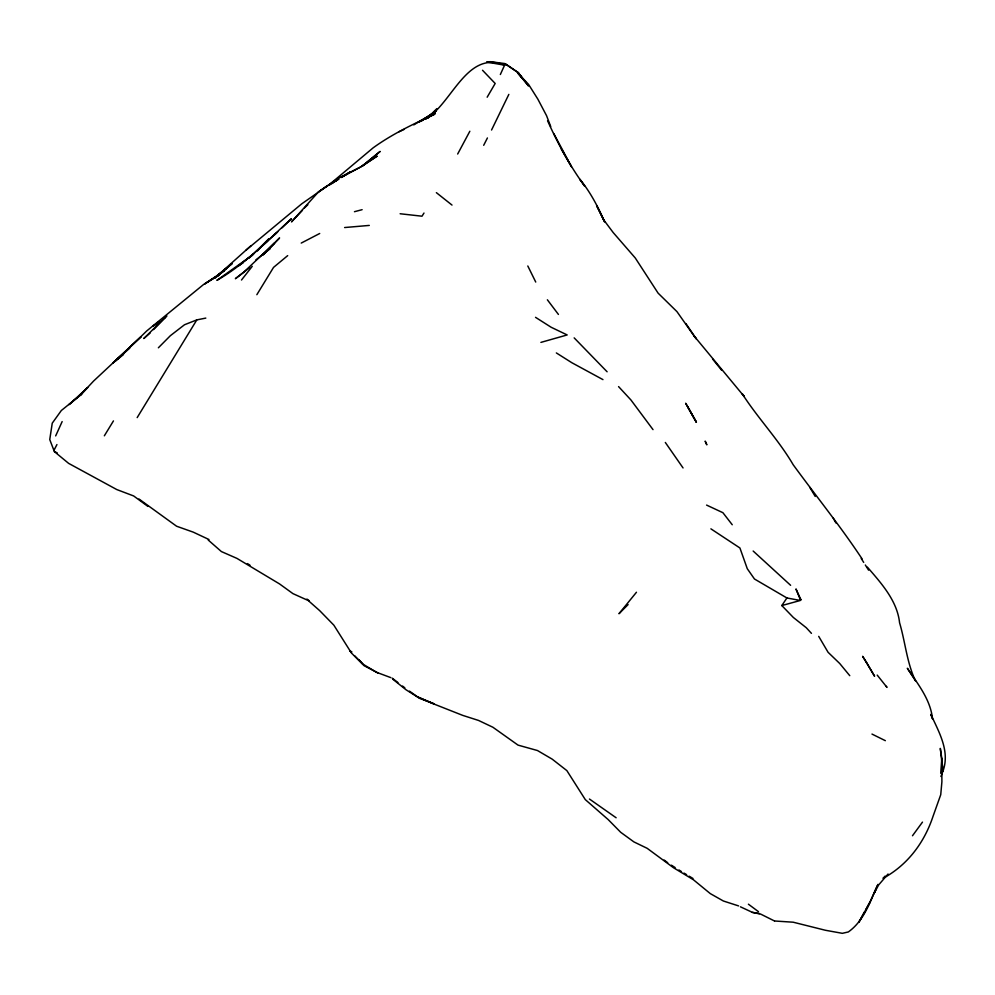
<?xml version="1.0" encoding="UTF-8"?>
<svg xmlns="http://www.w3.org/2000/svg" width="995" height="995" viewBox="0 0 995 995"><rect width="100%" height="100%" fill="white"/><g stroke="black" fill="none" stroke-linecap="round" stroke-linejoin="round"><path stroke-width="1.49" d="M940.723 773.302L941.792 758.314L940.3 748.389L942.937 771.225L940.909 776.486M469.839 131.253L457.663 154.026M877.951 884.381C870.165 901.408 864.307 920.574 848.337 931.954L842.367 933.322L825.39 930.263L793.189 922.203L774.645 920.997M877.391 885.637L869.642 902.714L858.921 922.141L864.643 911.781M55.67 435.909L62.15 421.581M875.6 890.065L873.933 893.634L878.635 884.965L888.05 874.008M508.843 94.388L491.555 130.009M483.694 145.295L487.413 137.957M54.041 450.188L56.939 444.566M500.348 74.513L505.249 63.705L518.457 72.784L523.121 79.214L517.611 72.784L528.556 85.968L518.022 72.511M866.073 909.194L869.642 902.714M487.164 97.199L495.174 83.468L482.525 70.259M137.173 417.614L196.811 319.892L205.816 318.089M256.847 294.694L273.538 267.394L287.692 255.628M104.351 435.798L113.455 420.91M423.982 213.054L421.992 216.201L400.127 213.751M781.821 605.557L786.908 597.97L800.316 600.482L781.821 605.557L793.363 617.485L806.236 627.696L811.447 633.355M912.49 835.75L922.477 822.119M241.499 280.005L252.257 266.312M636.464 592.249L618.977 613.728L628.106 604.574M885.053 876.122L883.038 878.349C907.44 865.128 924.231 842.765 932.937 816.609L940.735 794.719L941.892 781.846L941.792 758.314L942.937 771.225C950.225 751.175 938.981 732.158 930.835 714.36L932.502 718.8C930.462 699.398 917.776 683.938 907.34 668.254L915.549 680.816L914.791 679.548L915.114 680.145C906.743 661.812 905.239 641.837 899.579 622.783C897.204 600.681 881.209 583.182 867.379 567.113M342.429 176.7L362.031 166.264L377.192 156.078L360.09 167.247L338.797 178.005L318.437 191.948L291.485 221.885L302.468 210.306M81.018 394.505L93.58 381.06L141.128 336.658L112.758 363.075L129.81 347.827L114.835 361.546L123.567 354.195L118.281 358.747L146.7 330.962L203.664 284.421L218.664 275.229L204.783 283.861L224.373 270.628L214.733 278.003M257.406 250.939L268.787 238.875L251.884 255.491L216.885 280.366C245.243 264.16 267.419 240.392 291.411 218.763L281.971 227.855M80.794 394.816L87.722 387.515L69.041 404.617L81.702 394.057L61.342 410.5L52.25 423.173L49.75 439.579L54.389 451.63L68.63 463.371L116.763 489.552L133.641 495.945L147.932 506.43M263.451 254.695L279.583 237.929L262.133 255.392L274.632 242.967L243.464 272.443L235.367 278.712L249.645 267.667M153.541 329.606L166.849 315.838L143.815 338.511L150.096 333.039M430.201 116.116L434.293 111.975L427.663 117.708L431.133 115.358M158.367 347.79L170.369 335.688L184.498 324.756L196.811 319.892M427.278 118.119C452.924 101.229 467.501 49.787 504.925 65.247L486.642 62.026L490.125 61.678L504.676 63.543L518.457 72.784M428.435 116.962L436.892 108.617M800.191 599.413L795.963 588.965L801.062 600.01L800.453 599.152M304.532 207.868L307.853 204.746M217.457 275.665L231.972 263.663M267.68 240.977L262.108 246.014L277.767 231.847M274.371 234.919L276.598 232.905M246.088 250.093L301.771 203.801L330.029 184.075L328.935 184.933L373.1 147.869C392.179 134.039 413.597 123.877 434.927 114.089L421.159 120.582L435.3 113.02L419.417 121.912M251.063 245.616L216.885 276.212L229.484 265.827L214.559 277.966M230.044 265.478L232.084 263.663M215.728 277.505L222.432 271.685M430.512 115.582L435.872 110.93L425.387 119.176M249.185 257.904L252.705 254.919M221.3 272.866L226.872 268.215M255.852 259.931L270.379 248.601M253.787 253.775L238.091 266.063L243.203 262.73M427.763 118.057L431.146 115.47M425.661 119.089L435.76 111.34L421.482 120.88M327.193 185.791L318.437 191.948M159.809 321.248L153.23 326.012L159.212 321.771M163.031 319.009L165.182 317.517M331.721 183.553L333.847 182.172M421.557 120.718L434.28 112.51L413.758 124.897M329.594 184.946L337.268 180.02M341.098 177.558L350.352 171.861L342.628 176.675M338.673 179.088L334.905 181.476L338.773 179.075M301.236 243.078L319.706 233.489M399.107 131.75L404.38 129.275M540.907 342.392L567.175 334.942L551.193 327.28L535.534 317.33M354.456 211.699L362.118 209.684M344.618 227.544L369.282 225.417M740.417 906.806L752.369 912.365L759.483 913.534M752.369 912.365L760.839 914.181L774.483 920.972M738.576 905.91L723.365 900.997L710.293 893.609L693.415 879.754L673.453 867.715L647.185 848.325L633.89 841.894L620.706 832.305L608.194 819.594L585.284 799.594L566.864 770.615L552.188 759.148L537.474 750.529L518.034 745.118L492.873 727.233L478.508 720.43L462.75 715.393L432.502 703.453L417.701 696.973L409.492 691.139M390.786 677.62L376.695 672.359L362.889 664.125L354.543 655.705M54.389 451.63L57.163 452.787M417.701 696.973L434.106 703.851L419.679 698.378L405.972 689.734L392.789 679.175M208.975 539.526L193.279 532.151L176.6 526.231L138.952 498.992M706.587 505.087L722.905 512.699L732.245 524.751M871.981 734.074L885.351 740.678M378.249 673.13L364.033 665.655L351.471 653.056L333.86 625.183L319.669 610.631L308.239 600.532L292.94 593.629L279.508 583.903L236.972 558.406L221.387 551.566L208.216 540.024M602.958 379.617L571.851 362.727L556.342 352.926M351.857 651.899L349.942 650.805L351.409 652.546M786.908 597.97L754.471 579.003L747.282 568.717L739.919 547.984L710.903 528.842M684.025 873.112L686.587 874.642M689.149 876.172L692.98 878.473M671.401 865.19L675.17 867.59M678.951 869.978L681.463 871.583M247.432 563.58L250.006 565.222M616.129 817.766L589.45 799.035M748.402 904.194L758.488 911.681M306.933 599.077L309.234 600.793M664.125 860.028L667.695 862.702M392.204 678.155L397.938 682.545M402.515 686.053L404.816 687.806M436.37 192.657L452.004 205.069M790.615 585.309L753.165 551.031M574.165 337.877L607.112 371.782M517.611 72.784L528.569 84.413L537.872 99.177L546.541 115.644L550.732 126.576M358.884 659.685L362.889 664.125M618.567 386.595L630.929 399.965L653.018 429.629M547.561 120.706C557.834 143.666 569.824 165.767 584.674 186.09L579.836 179.274C590.371 192.047 598.045 206.836 604.649 221.935L596.614 205.579L603.654 219.82L613.181 232.544L635.283 258.003L658.081 293.115L676.936 311.609L694.274 336.223L744.297 396.619L742.208 393.759C757.954 418.348 778.451 439.516 793.189 464.752C816.124 496.157 840.7 526.542 862.08 558.904M849.767 675.68L839.73 663.516L828.076 652.285L818.711 636.365M712.569 359.008L721.673 370.277M885.985 686.127L887.005 687.396L877.204 675.095M694.274 336.223L696.264 338.835L685.903 323.586M547.374 299.793L558.419 314.432M665.332 442.464L683.043 467.936M861.247 558.494L863.697 562.399M865.327 564.998L868.598 570.185M809.793 487.351L815.228 496.443M833.25 518.146L835.937 522.997M687.557 406.557L696.388 422.241L685.754 403.385L696.388 422.241M561.342 149.113L571.466 166.712L553.78 133.554M527.81 265.988L535.733 282.045M380.028 151.514L362.031 166.264L380.028 151.514M866.471 662.284L862.628 656.302L874.605 676.252L866.471 662.284M705.965 442.862L705.169 441.133L706.836 444.84L705.965 442.862"/></g></svg>
